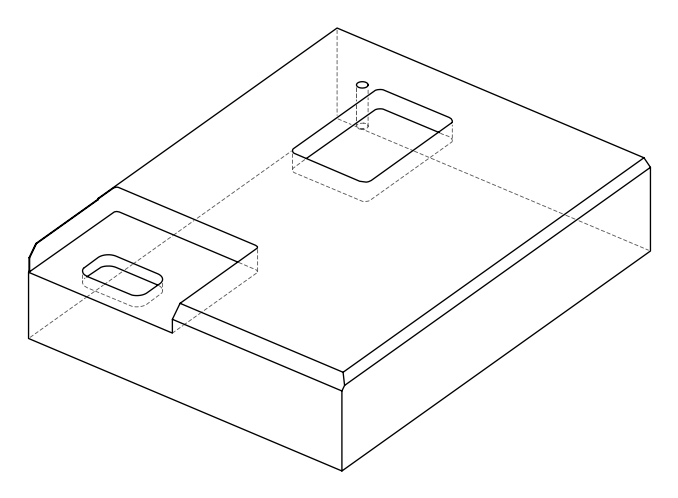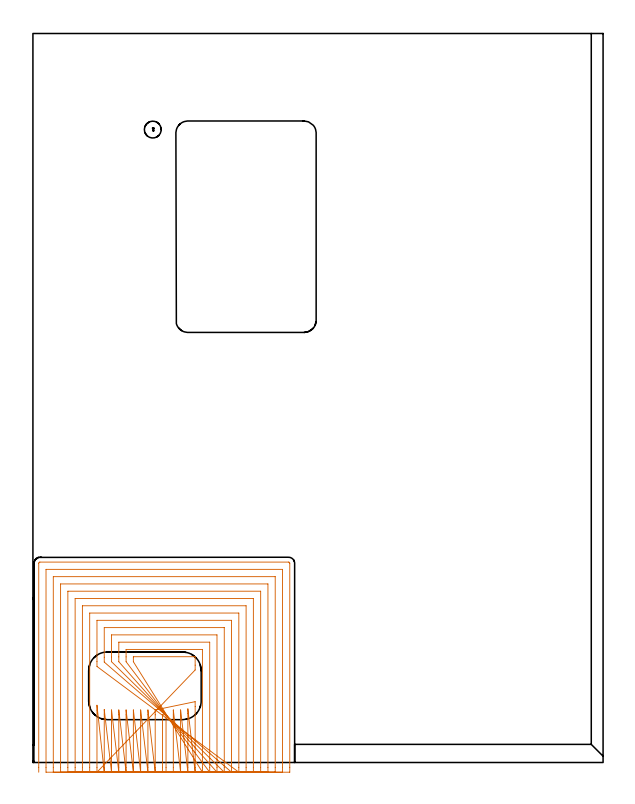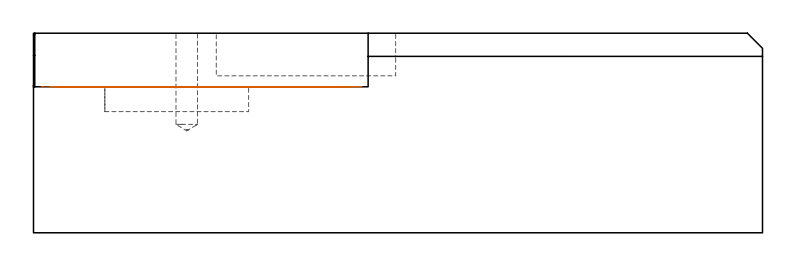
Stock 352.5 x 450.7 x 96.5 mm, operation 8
(PLAN: 8 operations, 5 tool changes, 295.1 min)
(1 SPOT_DRILL | STEP1POCKET | NXT0321_9005460120000 | 0.03 min | 1 mm3)
(2 DRILL_BLIND_HOLE_INTO_CENTER | STEP1POCKET | UGT0301_217 | 0.2 min | 3812 mm3)
(3 AREA_MILL | FG_CHAMFER_SURFACE | UGT0205_001 | 0.26 min | 433 mm3)
(4 AREA_MILL_1 | FG_CHAMFER_SURFACE_1 | UGT0205_001 | 10.84 min | 11989 mm3)
(5 AREA_MILL_2 | FG_CHAMFER_SURFACE_2 | UGT0205_001 | 6.3 min | 12138 mm3)
(6 MILL_RECTANGULAR_POCKET | POCKET_RECTANGULAR_STRAIGHT | UGT0201_132 | Follow Part, ap 3.5, ae 75% | 13.13 min | 232491 mm3)
(7 MILL_RECTANGULAR_POCKET_1 | POCKET_RECTANGULAR_STRAIGHT_1 | UGT0201_105 | Follow Part, ap 5.5, ae 75% | 2.82 min | 105879 mm3)
(8 MILL_SLOT | SLOT_PARTIAL_RECTANGULAR | NXT0201_008 | Follow Part, ap 1.5, ae 75% | 261.54 min | 456608 mm3)
(TOOL NXT0321_9005460120000 | NC Spot Drill, 142deg, 12mm, Carbide, Uncoated | D12 PA142 FL30 Z2)
(TOOL UGT0301_217 | Twist Drill 10.4 mm | D10.4 PA118 FL82 Z2)
(TOOL UGT0205_001 | Chamfer Mill 20 x 3 x 45 deg. | D20 FL50 Z2)
(TOOL UGT0201_132 | Carbide End Mill 14.0 | D14 FL30 Z4)
(TOOL UGT0201_105 | End Mill 22 mm | D22 FL25 Z2)
(TOOL NXT0201_008 | ENDMILL 6mm [2P460-0600-NA 1630] | D6 FL26 Z6)
(OP 8 MILL_SLOT, part 2 of 2)
G0 X82.3 Z70.6
G1 Y-3.
Y29.5 F500.
X80.1
Y-3.
Y-6. F250.
X86.8
Y-3.
Y29.5 F500.
Y32.5 F250.
X91.3 Y-6. F500.
Y-3. F250.
Y29.5 F500.
Y32.5 F250.
X95.8 Y-6. F500.
Y-3. F250.
Y30.16 F500.
Y33.16 F250.
X100.3 Y-6. F500.
Y-3. F250.
Y34.61 F500.
Y37.61 F250.
X75.6 Y32.5 F500.
Y29.5 F250.
Y-3. F500.
Y-6. F250.
X71.1 Y32.5 F500.
Y29.5 F250.
Y-3. F500.
Y-6. F250.
X66.6 Y32.5 F500.
Y29.5 F250.
Y-3. F500.
Y-6. F250.
X62.1 Y32.5 F500.
Y29.5 F250.
Y-3. F500.
Y-6. F250.
X57.6 Y32.5 F500.
Y29.5 F250.
Y-3. F500.
Y-6. F250.
X53.1 Y32.5 F500.
Y29.5 F250.
Y-3. F500.
Y-6. F250.
X48.6 Y32.5 F500.
Y29.5 F250.
Y-3. F500.
Y-6. F250.
X44.1 Y32.719 F500.
Y29.719 F250.
Y-3. F500.
Y-6. F250.
X39.6 Y35.402 F500.
Y32.402 F250.
Y-3. F500.
Y-6. F250.
X100.3 Y57.197 F500.
Y60.197 F250.
Y65.4 F500.
X62.1
Y65.3
Y62.3 F250.
X104.8 Y-6. F500.
Y-3. F250.
Y69.9 F500.
X57.6
Y65.3
Y62.3 F250.
X109.3 Y-6. F500.
Y-3. F250.
Y74.4 F500.
X53.1
Y65.3
Y62.3 F250.
X113.8 Y-6. F500.
Y-3. F250.
Y78.9 F500.
X48.6
Y65.3
Y62.3 F250.
X118.3 Y-6. F500.
Y-3. F250.
Y83.4 F500.
X44.1
Y65.08
Y62.08 F250.
X122.8 Y-6. F500.
Y-3. F250.
Y87.9 F500.
X39.6
Y62.379
Y59.379 F250.
X127.3 Y-6. F500.
Y-3. F250.
Y92.4 F500.
X35.1
Y-3.
Y-6. F250.
X131.8
Y-3.
Y96.9 F500.
X30.6
Y-3.
Y-6. F250.
X136.3
Y-3.
Y101.4 F500.
X26.1
Y-3.
Y-6. F250.
X140.8
Y-3.
Y105.9 F500.
X21.6
Y-3.
Y-6. F250.
X145.3
Y-3.
Y110.4 F500.
X17.1
Y-3.
Y-6. F250.
X149.8
Y-3.
Y114.9 F500.
X12.6
Y-3.
Y-6. F250.
X154.3
Y-3.
Y119.4 F500.
X8.1
Y-3.
Y-6. F250.
X158.8
Y-3.
Y123.2 F500.
G3 X158.1 Y123.9 R0.7
G1 X4.3
G3 X3.6 Y123.2 R0.7
G1 Y-3.
Y-6. F250.
G0 Z106.5
M5
M2
